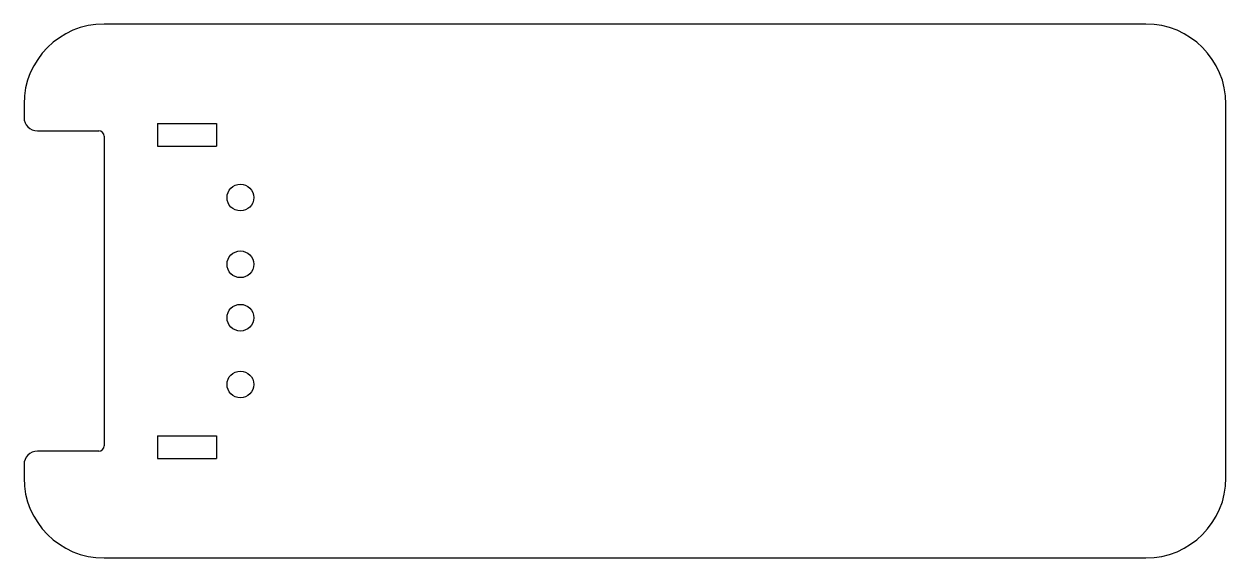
# Model space of a CAD drawing. Header units: millimetres. Extents: x 242.5 to 287.5, y 153.5 to 173.5.
import ezdxf

# ---------------------------------------------------------------- set-up
doc = ezdxf.new("R2010")
doc.units = ezdxf.units.MM

msp = doc.modelspace()

# ---------------------------------------------------------------- linework, layer by layer
for p, q in [((284.542, 173.505), (245.542, 173.505)), ((242.542, 170.505), (242.542, 170.005)), ((287.542, 156.505), (287.542, 170.505)), ((247.542, 169.785), (247.542, 168.925)), ((247.542, 169.785), (249.742, 169.785)), ((249.742, 169.785), (249.742, 168.925)), ((243.042, 169.505), (245.342, 169.505)), ((245.542, 169.305), (245.542, 157.705)), ((247.542, 168.925), (249.742, 168.925)), ((247.542, 158.085), (249.742, 158.085)), ((247.542, 158.085), (247.542, 157.225)), ((249.742, 158.085), (249.742, 157.225)), ((245.342, 157.505), (243.042, 157.505)), ((247.542, 157.225), (249.742, 157.225)), ((242.542, 157.005), (242.542, 156.505)), ((245.542, 153.505), (284.542, 153.505))]:
    msp.add_line(p, q)
for centre in [(250.642, 167.005), (250.642, 164.505), (250.642, 162.505), (250.642, 160.005)]:
    msp.add_circle(centre, 0.5)
for centre, radius, start, end in [((245.542, 170.505), 3, 90, 180), ((284.542, 170.505), 3, 0, 90), ((243.042, 170.005), 0.5, 180, 270), ((245.342, 169.305), 0.2, 0, 90), ((243.042, 157.005), 0.5, 90, 180), ((245.342, 157.705), 0.2, 270, 0), ((245.542, 156.505), 3, 180, 270), ((284.542, 156.505), 3, 270, 0)]:
    msp.add_arc(centre, radius, start, end)

doc.saveas('drawing.dxf')
